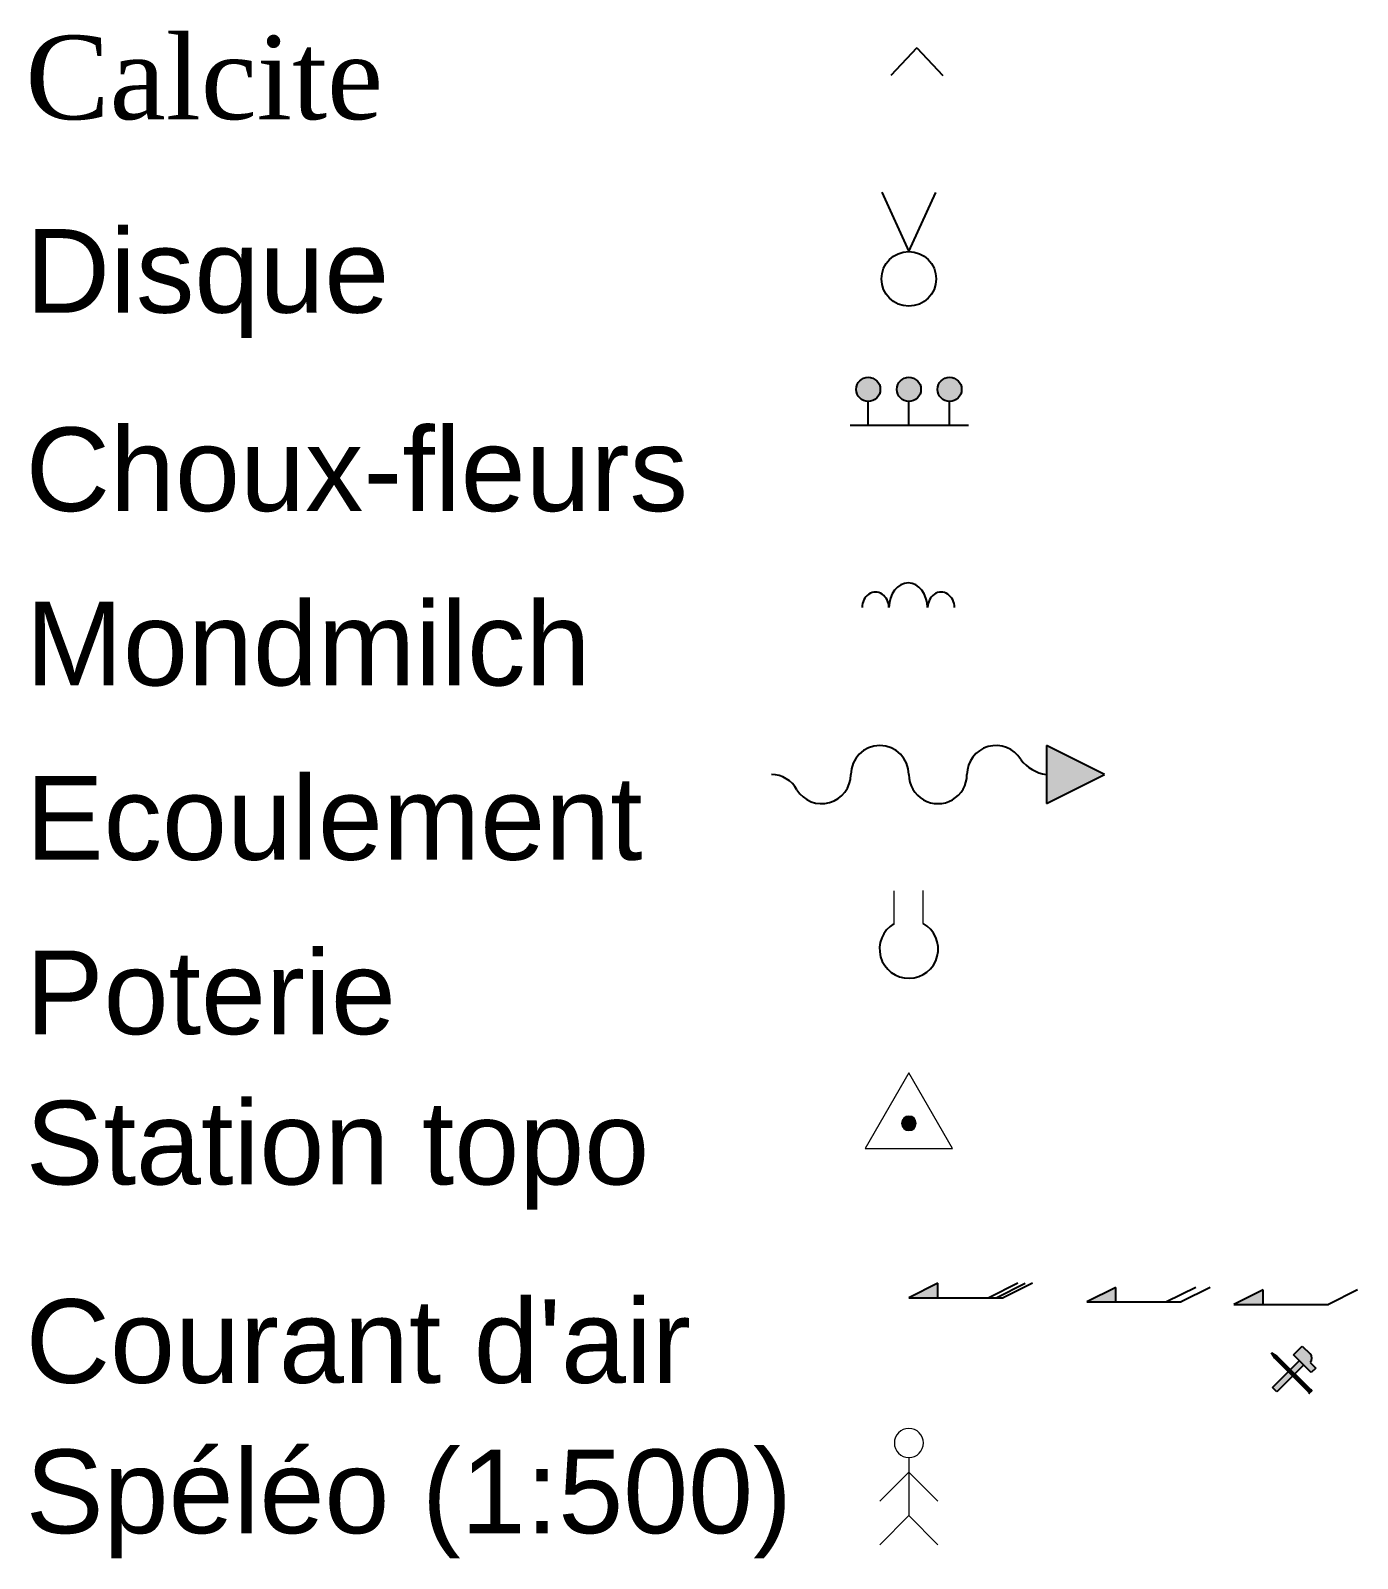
# Model space of a CAD drawing. Header units: metres. Extents: x -1178 to 131, y -250 to 398.
# Drawn here: x -729.8 to -684.1, y -16.4 to 36.2 of the extents above; entities that cross this region are included whole.
import ezdxf

# ---------------------------------------------------------------- set-up
doc = ezdxf.new("R2010")
doc.units = ezdxf.units.M
doc.header["$MEASUREMENT"] = 0
for name, color, linetype in [('Blocs - Actifs', 170, 'Continuous'), ("Blocs - Courant d'air", 204, 'Continuous'), ('Blocs - Echelle', 250, 'Continuous'), ('Topo Dessin - Divers', 92, 'Continuous'), ('Topo Dessin - Spéléothèmes', 26, 'Continuous')]:
    doc.layers.add(name, color=color, linetype=linetype)

# ---------------------------------------------------------------- blocks, each defined once
blk = doc.blocks.new('*U64')
at = {"layer": 'Topo Dessin - Spéléothèmes'}
for centre, major_axis, ratio, start_param, end_param in [((-0.023, -0.254), (0, -0.85), 0.778023, 7.853982, 10.995574), ((-1.15, -0.254), (0, -0.533), 0.868056, 1.570796, 4.712389), ((1.109, -0.254), (0, -0.533), 0.868056, 1.570796, 4.712389)]:
    blk.add_ellipse(centre, major_axis=major_axis, ratio=ratio, start_param=start_param, end_param=end_param, dxfattribs=at)
blk = doc.blocks.new('*U65')
at = {"layer": 'Topo Dessin - Spéléothèmes'}
for p, q in [((-0.928, 2.038), (0, 0)), ((0, 0), (0.924, 2.031)), ((0.924, 2.031), (0.924, 2.031))]:
    blk.add_line(p, q, dxfattribs=at)
blk.add_circle((-0.002, -0.941), 0.941, dxfattribs=at)
blk = doc.blocks.new('*U66')
at = {"layer": 'Topo Dessin - Spéléothèmes'}
h = blk.add_hatch(color=256, dxfattribs=at)
h.dxf.hatch_style = 1
edge = h.paths.add_edge_path()
edge.add_arc((-1.399, 1.257), 0.415, 0, 360)
edge = h.paths.add_edge_path()
edge.add_arc((0, 1.257), 0.416, 0, 360)
edge = h.paths.add_edge_path()
edge.add_arc((1.401, 1.257), 0.415, 0, 360)
for p, q in [((-1.398, 0), (-1.399, 0.841)), ((0, 0), (0, 0.841)), ((1.402, 0), (1.401, 0.841)), ((2.049, 0.008), (-2.023, 0.008))]:
    blk.add_line(p, q, dxfattribs=at)
for centre, radius in [((-1.399, 1.257), 0.415), ((0, 1.257), 0.416), ((1.401, 1.257), 0.415)]:
    blk.add_circle(centre, radius, dxfattribs=at)
blk = doc.blocks.new('*U149')
at = {"layer": 'Blocs - Actifs'}
h = blk.add_hatch(color=256, dxfattribs=at)
h.dxf.hatch_style = 1
h.paths.add_polyline_path([(4.732, -1), (6.732, 0), (4.732, 1)])
for p, q in [((6.732, 0), (4.732, 1)), ((4.732, 1), (4.732, -1)), ((4.732, -1), (6.732, 0))]:
    blk.add_line(p, q, dxfattribs=at)
for centre, radius, start, end in [((4.939, 1.347), 1.363, 217.1795, 261.2635), ((-4.731, -1), 1, 28.4711, 90.005)]:
    blk.add_arc(centre, radius, start, end, dxfattribs=at)
for centre, major_axis, ratio, start_param, end_param in [((3, 0), (0, -1), 0.999914, 2.121384, 4.712733), ((-1, 0), (0, -1), 0.999831, 7.853982, 10.99523), ((-3, 0), (0, 1), 1, 8.404856, 10.995574), ((1, 0), (1, 0), 0.999967, 3.141363, 6.283185)]:
    blk.add_ellipse(centre, major_axis=major_axis, ratio=ratio, start_param=start_param, end_param=end_param, dxfattribs=at)
blk = doc.blocks.new('*U76')
at = {"layer": 'Topo Dessin - Divers', "lineweight": 5}
for points in [[(-0.509, 0.871), (-0.509, 2.001)], [(0.491, 0.881), (0.491, 2.011)]]:
    blk.add_lwpolyline(points, dxfattribs=at)
at = {"layer": 'Topo Dessin - Divers'}
blk.add_arc((0, 0), 1.009, 120.2878, 60.8571, dxfattribs=at)
blk = doc.blocks.new('*U154')
at = {"layer": 'Topo Dessin - Divers'}
h = blk.add_hatch(color=256, dxfattribs=at)
h.dxf.hatch_style = 2
edge = h.paths.add_edge_path()
edge.add_spline(control_points=[(0.25, -0.001), (0.25, -0.138), (0.138, -0.251), (0, -0.251), (-0.138, -0.251), (-0.25, -0.138), (-0.25, -0.001), (-0.25, 0.138), (-0.138, 0.25), (0, 0.25), (0.138, 0.25), (0.25, 0.138), (0.25, -0.001)], knot_values=[0, 0, 0, 0, 1, 1, 1, 2, 2, 2, 3, 3, 3, 4, 4, 4, 4], degree=3, periodic=0)
at = {"layer": 'Topo Dessin - Divers', "lineweight": 5}
blk.add_lwpolyline([(-1.5, -0.867), (1.5, -0.867), (0, 1.733), (-1.5, -0.867)], dxfattribs=at)
blk.add_open_spline([(0.25, -0.001), (0.25, -0.138), (0.138, -0.251), (0, -0.251), (-0.138, -0.251), (-0.25, -0.138), (-0.25, -0.001), (-0.25, 0.138), (-0.138, 0.25), (0, 0.25), (0.138, 0.25), (0.25, 0.138), (0.25, -0.001)], degree=3, knots=[0, 0, 0, 0, 1, 1, 1, 2, 2, 2, 3, 3, 3, 4, 4, 4, 4], dxfattribs=at)
blk = doc.blocks.new('*U75')
at = {"layer": 'Topo Dessin - Divers', "lineweight": 5}
for points in [[(0, 0), (-1, -1)], [(0, 0.5), (0, -1.5)], [(0, 0), (1, -1)], [(0, -1.5), (-1, -2.5)], [(0, -1.5), (1, -2.5)]]:
    blk.add_lwpolyline(points, dxfattribs=at)
blk.add_open_spline([(0.5, 1), (0.5, 0.724), (0.276, 0.5), (0, 0.5), (-0.276, 0.5), (-0.5, 0.724), (-0.5, 1), (-0.5, 1.276), (-0.276, 1.5), (0, 1.5), (0.276, 1.5), (0.5, 1.276), (0.5, 1)], degree=3, knots=[0, 0, 0, 0, 1, 1, 1, 2, 2, 2, 3, 3, 3, 4, 4, 4, 4], dxfattribs=at)
blk = doc.blocks.new('CA 003')
at = {"layer": "Blocs - Courant d'air"}
h = blk.add_hatch(color=256, dxfattribs=at)
h.dxf.hatch_style = 1
h.paths.add_polyline_path([(1, 0.5), (0, 0), (1, 0)])
for p, q in [((1, 0.5), (0, 0)), ((0, 0), (3.25, 0)), ((0, 0), (1, 0)), ((1, 0), (1, 0.5)), ((3.75, 0.5), (2.75, 0)), ((3, 0), (4, 0.5)), ((4.25, 0.5), (3.25, 0))]:
    blk.add_line(p, q, dxfattribs=at)
blk = doc.blocks.new('CA 002')
at = {"layer": "Blocs - Courant d'air"}
h = blk.add_hatch(color=256, dxfattribs=at)
h.dxf.hatch_style = 1
h.paths.add_polyline_path([(1, 0.5), (0, 0), (1, 0)])
for p, q in [((1, 0.5), (0, 0)), ((0, 0), (3.25, 0)), ((0, 0), (1, 0)), ((1, 0), (1, 0.5)), ((3.75, 0.5), (2.75, 0)), ((4.25, 0.5), (3.25, 0))]:
    blk.add_line(p, q, dxfattribs=at)
blk = doc.blocks.new('CA 001')
at = {"layer": "Blocs - Courant d'air"}
h = blk.add_hatch(color=256, dxfattribs=at)
h.dxf.hatch_style = 1
h.paths.add_polyline_path([(1, 0.5), (0, 0), (1, 0)])
for p, q in [((1, 0.5), (0, 0)), ((0, 0), (3.25, 0)), ((0, 0), (1, 0)), ((1, 0), (1, 0.5)), ((4.25, 0.5), (3.25, 0))]:
    blk.add_line(p, q, dxfattribs=at)
blk = doc.blocks.new('*U138')
at = {"layer": 'Topo Dessin - Spéléothèmes'}
for q in [(-1.268, -1.358), (-1.268, -1.358), (1.268, -1.358), (1.268, -1.358)]:
    blk.add_line((0, 0), q, dxfattribs=at)
blk = doc.blocks.new('Désob')
at = {"layer": "Blocs - Courant d'air"}
h = blk.add_hatch(color=256, dxfattribs=at)
h.dxf.hatch_style = 1
h.paths.add_polyline_path([(-0.488, 0.562), (-0.673, 0.673), (-0.562, 0.488), (-0.299, 0.225), (0.622, -0.696), (0.696, -0.622)])
h = blk.add_hatch(color=256, dxfattribs=at)
h.dxf.hatch_style = 1
h.paths.add_polyline_path([(0.846, 0.149), (0.65, 0.345, 0.414758), (0.65, 0.632), (0.382, 0.9), (0.08, 0.607), (0.692, -0.005)])
h.paths.add_polyline_path([(0.432, 0.255), (0.284, 0.403), (-0.637, -0.518), (-0.489, -0.666)])
h = blk.add_hatch(color=256, dxfattribs=at)
h.dxf.hatch_style = 1
h.paths.add_polyline_path([(0.71, -0.607, 0.414214), (0.681, -0.607), (0.696, -0.622), (0.622, -0.696), (0.607, -0.71, 0.414214), (0.636, -0.71), (0.71, -0.636, 0.414214)])
h.paths.add_polyline_path([(0.607, -0.681, 0.414214), (0.607, -0.71), (0.622, -0.696)])
for p, q in [((-0.673, 0.673), (-0.488, 0.562)), ((-0.562, 0.488), (-0.673, 0.673)), ((-0.673, 0.673), (0.673, -0.673)), ((0.696, -0.622), (-0.488, 0.562)), ((0.08, 0.607), (0.382, 0.9)), ((0.692, -0.005), (0.08, 0.607)), ((0.382, 0.9), (0.65, 0.632)), ((-0.637, -0.518), (0.284, 0.403)), ((0.622, -0.696), (-0.562, 0.488)), ((-0.299, 0.225), (-0.562, 0.488)), ((0.432, 0.255), (-0.489, -0.666)), ((0.65, 0.345), (0.846, 0.149)), ((0.846, 0.149), (0.692, -0.005)), ((-0.489, -0.666), (-0.637, -0.518)), ((0.607, -0.681), (0.607, -0.681)), ((0.607, -0.71), (0.607, -0.71)), ((0.607, -0.71), (0.607, -0.71)), ((0.607, -0.71), (0.607, -0.71)), ((0.696, -0.622), (0.622, -0.696)), ((0.636, -0.71), (0.71, -0.636)), ((0.681, -0.607), (0.681, -0.607)), ((0.71, -0.607), (0.71, -0.607)), ((0.71, -0.607), (0.71, -0.607))]:
    blk.add_line(p, q, dxfattribs=at)
for centre, radius, start, end in [((0.507, 0.489), 0.203, 315, 45), ((0.622, -0.696), 0.02, 135, 225), ((0.622, -0.696), 0.02, 225, 315), ((0.696, -0.622), 0.02, 45, 135), ((0.696, -0.622), 0.02, 315, 45)]:
    blk.add_arc(centre, radius, start, end, dxfattribs=at)

msp = doc.modelspace()

# ---------------------------------------------------------------- block references
at = {"layer": 'Blocs - Actifs'}
msp.add_blockref('*U149', (-699.533, 10.614), dxfattribs=at)
at = {"layer": "Blocs - Courant d'air"}
for name, p in [('CA 003', (-699.533, -7.386)), ('CA 002', (-693.41, -7.534)), ('CA 001', (-688.343, -7.621)), ('Désob', (-686.375, -9.956))]:
    msp.add_blockref(name, p, dxfattribs=at)
at = {"layer": 'Blocs - Echelle', "xscale": 0.7055259337507109, "yscale": 0.7055259337507109, "zscale": 0.7055259337507109}
msp.add_blockref('*U138', (-699.254, 35.627), dxfattribs=at)
at = {"layer": 'Blocs - Echelle'}
for name, p in [('*U65', (-699.533, 28.614)), ('*U66', (-699.533, 22.614)), ('*U64', (-699.533, 16.614))]:
    msp.add_blockref(name, p, dxfattribs=at)
at = {"layer": 'Topo Dessin - Divers'}
for name, p in [('*U76', (-699.533, 4.614)), ('*U154', (-699.533, -1.386)), ('*U75', (-699.533, -13.386))]:
    msp.add_blockref(name, p, dxfattribs=at)

# ---------------------------------------------------------------- texts
at = {"layer": 'Blocs - Echelle', "char_height": 2.87867, "attachment_point": 7}
for s, insert in [('{\\fTimes New Roman|b0|i0|c0|p18;Calcite}', (-729.944, 33.125)), ('\\fArial|b0|i0|c0|p34;\\W1;Disque', (-729.933, 25.641)), ('\\fArial|b0|i0|c0|p34;\\W1;Choux-fleurs', (-729.933, 19.641)), ('\\fArial|b0|i0|c0|p34;\\W1;Mondmilch', (-729.933, 13.641)), ('\\fArial|b0|i0|c0|p34;\\W1;Ecoulement', (-729.933, 7.641)), ('\\fArial|b0|i0|c0|p34;\\W1;Poterie', (-729.933, 1.641)), ('\\fArial|b0|i0|c0|p34;\\W1;Station topo', (-729.933, -4.359)), ("\\fArial|b0|i0|c0|p34;\\W1;Courant d'air", (-729.933, -10.359)), ('\\fArial|b0|i0|c0|p34;\\W1;Spéléo (1:500)', (-729.933, -16.359))]:
    msp.add_mtext(s, dxfattribs=dict(at, insert=insert))

doc.saveas('drawing.dxf')
